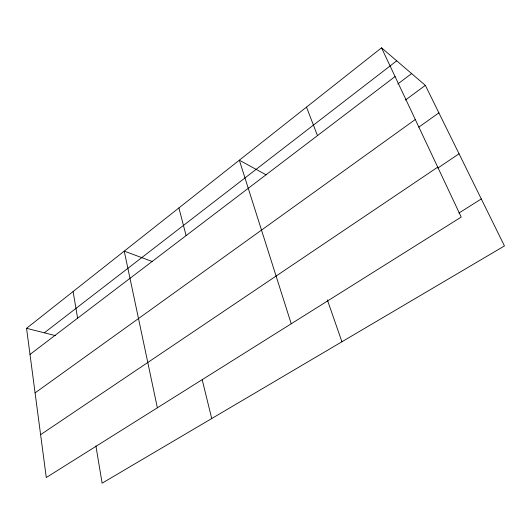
<?xml version="1.0" encoding="UTF-8"?>
<svg xmlns="http://www.w3.org/2000/svg" width="531" height="531" viewBox="0 0 531 531"><rect width="100%" height="100%" fill="white"/><g stroke="black" fill="none" stroke-linecap="round" stroke-linejoin="round"><path stroke-width="0.8" d="M381.543 47.823L461.22 217.073L46.277 477.528L26.55 328.317L381.543 47.823L425.344 85.358L504.45 245.939L102.118 483.177L95.899 445.887M44.325 332.818L396.723 60.833M30.002 354.442L395.071 76.55M397.759 84.017L411.598 73.577M405.458 100.04L425.344 85.358M35.086 392.9L415.295 119.515M418.747 127.188L438.891 112.851M40.615 434.683L437.723 167.165M437.843 168.061L459.056 153.784M458.897 213.07L481.292 198.933M26.55 328.317L55.556 335.658M152.311 261.524L124.241 251.13L157.368 407.795M266.164 174.858L239.335 160.189L291.227 323.777M306.487 107.129L317.485 135.611M327.361 299.922L341.931 341.772M178.907 207.933L186.102 235.625M202.198 379.751L211.723 418.547M73.105 291.526L77.612 318.202"/></g></svg>
